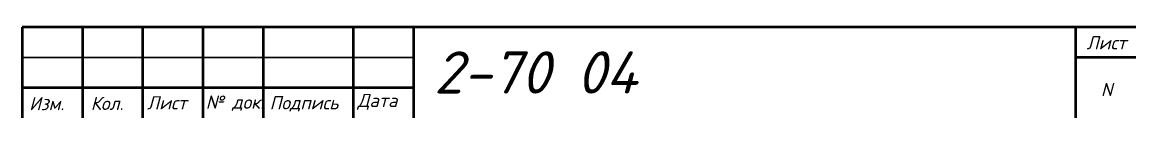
# Model space of a CAD drawing. Header units: millimetres. Extents: x -710977 to 10671, y -929782 to 89628.
# Drawn here: x 2846.7 to 3031.7, y 3333.2 to 3348.2 of the extents above; entities that cross this region are included whole.
import ezdxf

# ---------------------------------------------------------------- set-up
doc = ezdxf.new("R2010")
doc.units = ezdxf.units.MM
doc.header["$LTSCALE"] = 0.4
doc.layers.add('А1', color=7, linetype='Continuous')
doc.styles.add('Курсив', font='isocpeui.ttf')
doc.styles.add('размерный', font='isocpeui.ttf')

msp = doc.modelspace()

# ---------------------------------------------------------------- linework, layer by layer
at = {"lineweight": 50}
for p, q in [((3031.733, 3348.223), (2846.733, 3348.223)), ((2846.733, 3348.223), (2846.733, 3343.223)), ((2856.733, 3348.223), (2856.733, 3333.223)), ((2866.733, 3348.223), (2866.733, 3333.223)), ((2876.733, 3348.223), (2876.733, 3333.223)), ((2886.733, 3348.223), (2886.733, 3333.223)), ((2901.733, 3348.223), (2901.733, 3333.223)), ((3021.748, 3348.223), (3021.703, 3333.223)), ((2846.733, 3343.223), (2846.733, 3333.222)), ((2846.733, 3343.223), (2846.733, 3338.223)), ((3031.733, 3343.223), (3021.733, 3343.223)), ((2846.733, 3338.223), (2911.733, 3338.223))]:
    msp.add_line(p, q, dxfattribs=at)
at = {"color": 0, "lineweight": 50}
msp.add_line((2911.733, 3348.223), (2911.733, 3333.223), dxfattribs=at)
for p, q in [((2911.733, 3343.223), (2846.733, 3343.223)), ((2846.733, 3343.223), (2853.733, 3343.223)), ((2853.733, 3343.223), (2863.733, 3343.223)), ((2863.733, 3343.223), (2886.733, 3343.223)), ((2886.733, 3343.223), (2901.733, 3343.223)), ((2901.733, 3343.223), (2911.733, 3343.223))]:
    msp.add_line(p, q)

# ---------------------------------------------------------------- texts
at = {"color": 0, "style": 'Курсив'}
msp.add_text('2-70 04', height=7, dxfattribs=at).set_placement((2915.14, 3337.232))
at = {"layer": 'А1', "lineweight": 35, "char_height": 2.2, "attachment_point": 1, "style": 'размерный'}
for s, insert, width in [('{\\fISOCPEUR|b0|i1|c204|p34;Лист}', (3023.564, 3346.761), 2.81003), ('N', (3025.951, 3338.994), 2.81003), ('{\\fISOCPEUR|b0|i1|c204|p34;Изм.}', (2847.881, 3336.665), 5.41368), ('{\\fISOCPEUR|b0|i1|c204|p34;Кол.}', (2858.113, 3336.697), 2.18127), ('{\\fISOCPEUR|b0|i1|c204|p34;Лист}', (2867.467, 3336.795), 2.81003), ('{\\fISOCPEUR|b0|i1|c204|p34;№ док.}', (2877.22, 3336.91), 12.60807), ('{\\fISOCPEUR|b0|i1|c204|p34;Подпись}', (2887.839, 3336.808), 4.86489), ('{\\fISOCPEUR|b0|i1|c204|p34;Дата}', (2902.429, 3337.18), 6.3271)]:
    msp.add_mtext(s, dxfattribs=dict(at, insert=insert, width=width))

doc.saveas('drawing.dxf')
